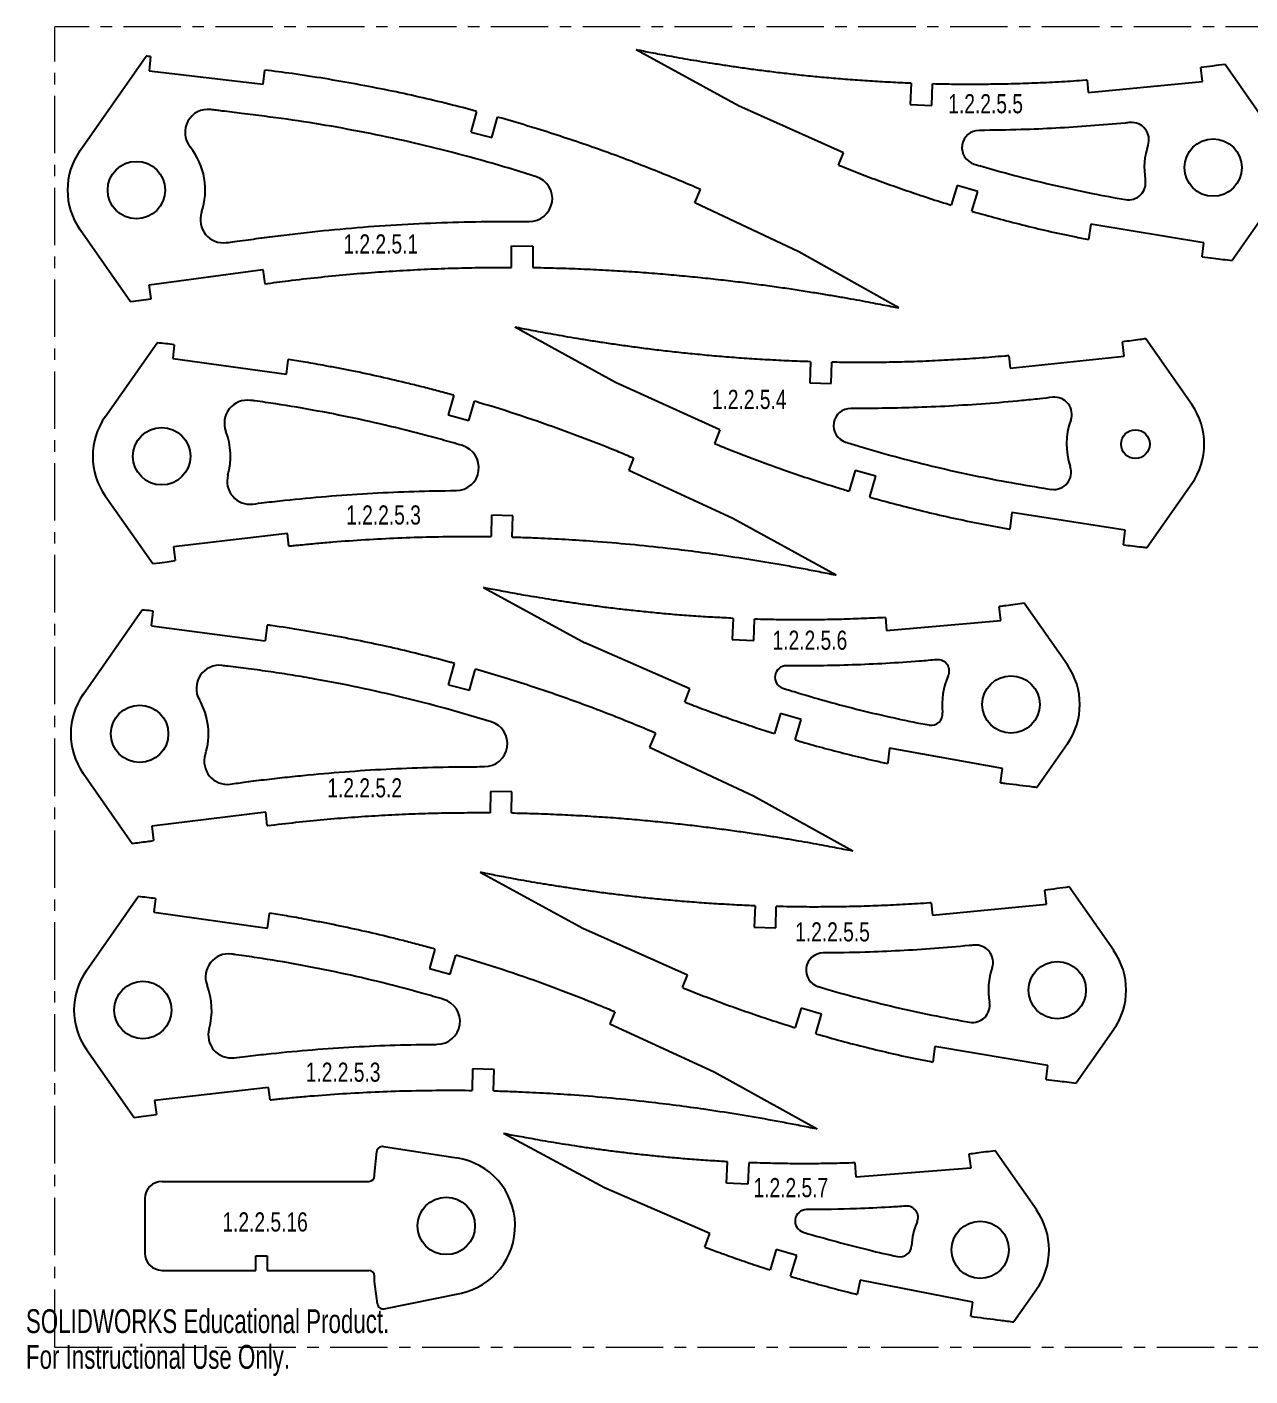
# Model space of a CAD drawing. Header units: inches. Extents: x 0 to 23.8, y 0 to 11.8.
# Drawn here: x 0.01 to 10.66, y 0 to 11.75 of the extents above; entities that cross this region are included whole.
import ezdxf

# ---------------------------------------------------------------- set-up
doc = ezdxf.new("R2010")
doc.units = ezdxf.units.IN
doc.header["$MEASUREMENT"] = 0
doc.linetypes.add('CENTERX2', pattern=[0.8, 0.5, -0.1, 0.1, -0.1])
doc.layers.add('PART_NAMES', color=1, linetype='Continuous')
doc.styles.add('SLDTEXTSTYLE0', font='TXT', dxfattribs={"width": 0.75})
doc.styles.add('SLDTEXTSTYLE1', font='TXT', dxfattribs={"width": 0.7})

msp = doc.modelspace()

# ---------------------------------------------------------------- linework, layer by layer
at = {"color": 7, "linetype": 'CENTERX2', "lineweight": 18}
for p, q in [((0.25, 0.25), (0.25, 11.75)), ((23.75, 11.75), (0.25, 11.75)), ((0.25, 0.25), (23.75, 0.25))]:
    msp.add_line(p, q, dxfattribs=at)
at = {"color": 7, "linetype": 'Continuous', "lineweight": 25}
for p, q in [((6.208, 11.063), (5.315, 11.551)), ((0.471, 10.674), (1.047, 11.496)), ((1.086, 11.492), (1.072, 11.367)), ((10.833, 10.869), (10.445, 11.424)), ((1.072, 11.367), (2.066, 11.251)), ((2.066, 11.251), (2.081, 11.375)), ((9.243, 11.286), (9.253, 11.179)), ((10.248, 11.274), (10.233, 11.396)), ((7.71, 11.26), (7.702, 11.074)), ((7.89, 11.067), (7.895, 11.254)), ((9.253, 11.179), (10.248, 11.274)), ((7.121, 10.655), (6.208, 11.063)), ((7.702, 11.074), (7.89, 11.067)), ((3.925, 11.015), (3.876, 10.834)), ((4.057, 10.786), (4.108, 10.965)), ((3.876, 10.834), (4.057, 10.786)), ((7.078, 10.547), (7.121, 10.655)), ((8.11, 10.37), (8.059, 10.199)), ((8.29, 10.317), (8.11, 10.37)), ((5.827, 10.219), (5.877, 10.334)), ((8.24, 10.145), (8.29, 10.317)), ((6.731, 9.791), (5.827, 10.219)), ((10.833, 10.181), (10.507, 9.716)), ((9.275, 10.033), (9.256, 9.899)), ((10.261, 9.869), (9.275, 10.033)), ((0.471, 9.985), (0.911, 9.357)), ((4.228, 9.656), (4.229, 9.843)), ((4.229, 9.843), (4.416, 9.841)), ((4.416, 9.841), (4.414, 9.654)), ((7.604, 9.303), (6.731, 9.791)), ((10.245, 9.747), (10.261, 9.869)), ((1.073, 9.505), (2.064, 9.636)), ((2.064, 9.636), (2.081, 9.512)), ((1.09, 9.381), (1.073, 9.505)), ((5.135, 8.654), (4.259, 9.135)), ((0.691, 8.354), (1.142, 8.999)), ((1.292, 8.982), (1.278, 8.863)), ((9.567, 8.883), (9.551, 9.007)), ((10.155, 8.46), (9.754, 9.034)), ((1.278, 8.863), (2.268, 8.724)), ((2.268, 8.724), (2.284, 8.847)), ((2.284, 8.847), (2.285, 8.854)), ((6.834, 8.834), (6.827, 8.65)), ((7.015, 8.644), (7.019, 8.829)), ((8.561, 8.886), (8.572, 8.779)), ((8.572, 8.779), (9.567, 8.883)), ((6.045, 8.241), (5.135, 8.654)), ((6.827, 8.65), (7.015, 8.644)), ((3.726, 8.541), (3.678, 8.371)), ((3.859, 8.321), (3.908, 8.489)), ((3.678, 8.371), (3.859, 8.321)), ((6.045, 8.241), (5.997, 8.122)), ((5.293, 7.993), (5.25, 7.89)), ((5.25, 7.89), (6.158, 7.472)), ((7.223, 7.887), (7.171, 7.709)), ((7.403, 7.836), (7.223, 7.887)), ((7.352, 7.656), (7.403, 7.836)), ((10.155, 7.771), (9.765, 7.215)), ((0.691, 7.666), (1.105, 7.075)), ((7.171, 7.709), (7.17, 7.706)), ((7.352, 7.656), (7.351, 7.654)), ((4.054, 7.497), (4.051, 7.31)), ((4.241, 7.492), (4.054, 7.497)), ((4.236, 7.306), (4.241, 7.492)), ((6.158, 7.472), (7.056, 6.976)), ((8.588, 7.519), (8.569, 7.376)), ((9.576, 7.367), (8.588, 7.519)), ((2.278, 7.336), (1.284, 7.222)), ((2.29, 7.228), (2.278, 7.336)), ((9.56, 7.239), (9.576, 7.367)), ((1.284, 7.222), (1.3, 7.101)), ((3.984, 6.866), (4.869, 6.386)), ((8.492, 6.578), (8.477, 6.701)), ((9.072, 6.192), (8.696, 6.73)), ((0.498, 5.936), (1.013, 6.671)), ((1.092, 6.532), (1.107, 6.661)), ((6.16, 6.598), (6.152, 6.413)), ((6.339, 6.404), (6.345, 6.591)), ((7.486, 6.605), (7.496, 6.491)), ((1.092, 6.532), (2.083, 6.403)), ((2.101, 6.54), (2.083, 6.403)), ((7.496, 6.491), (8.492, 6.578)), ((5.784, 5.984), (4.869, 6.386)), ((6.152, 6.413), (6.339, 6.404)), ((3.681, 6.02), (3.732, 6.206)), ((3.862, 5.971), (3.913, 6.15)), ((3.915, 6.155), (3.913, 6.15)), ((3.681, 6.02), (3.862, 5.971)), ((5.739, 5.869), (5.784, 5.984)), ((6.571, 5.77), (6.519, 5.594)), ((6.751, 5.717), (6.571, 5.77)), ((6.699, 5.54), (6.751, 5.717)), ((5.483, 5.599), (5.431, 5.477)), ((5.431, 5.477), (6.337, 5.053)), ((7.523, 5.467), (7.506, 5.343)), ((8.507, 5.29), (7.523, 5.467)), ((9.072, 5.504), (8.808, 5.127)), ((7.506, 5.343), (7.504, 5.334)), ((8.49, 5.166), (8.507, 5.29)), ((0.498, 5.248), (0.926, 4.637)), ((4.046, 5.091), (4.044, 4.905)), ((4.233, 5.087), (4.046, 5.091)), ((4.23, 4.903), (4.233, 5.087)), ((6.337, 5.053), (7.202, 4.573)), ((2.088, 4.909), (1.096, 4.787)), ((2.102, 4.793), (2.088, 4.909)), ((1.096, 4.787), (1.112, 4.663)), ((1.112, 4.663), (1.112, 4.662)), ((4.85, 3.897), (3.956, 4.385)), ((9.475, 3.703), (9.086, 4.258)), ((0.527, 3.53), (0.978, 4.174)), ((1.128, 4.158), (1.114, 4.039)), ((7.885, 4.12), (7.895, 4.012)), ((8.89, 4.108), (8.875, 4.23)), ((1.114, 4.039), (2.104, 3.899)), ((2.104, 3.899), (2.12, 4.023)), ((2.12, 4.023), (2.121, 4.03)), ((6.352, 4.094), (6.344, 3.908)), ((6.532, 3.901), (6.536, 4.088)), ((7.895, 4.012), (8.89, 4.108)), ((5.763, 3.489), (4.85, 3.897)), ((6.344, 3.908), (6.532, 3.901)), ((3.562, 3.717), (3.515, 3.547)), ((3.695, 3.497), (3.744, 3.664)), ((3.515, 3.547), (3.695, 3.497)), ((5.72, 3.381), (5.763, 3.489)), ((6.751, 3.203), (6.701, 3.033)), ((6.931, 3.151), (6.751, 3.203)), ((5.129, 3.169), (5.086, 3.066)), ((5.086, 3.066), (5.994, 2.647)), ((6.881, 2.979), (6.931, 3.151)), ((9.475, 3.015), (9.149, 2.55)), ((0.527, 2.842), (0.941, 2.25)), ((7.916, 2.867), (7.898, 2.733)), ((8.902, 2.703), (7.916, 2.867)), ((3.89, 2.673), (3.887, 2.486)), ((4.077, 2.668), (3.89, 2.673)), ((4.072, 2.482), (4.077, 2.668)), ((5.994, 2.647), (6.892, 2.152)), ((8.886, 2.581), (8.902, 2.703)), ((2.114, 2.512), (1.12, 2.398)), ((2.126, 2.404), (2.114, 2.512)), ((1.12, 2.398), (1.136, 2.276)), ((5.039, 1.636), (4.159, 2.11)), ((3.036, 1.756), (3.056, 1.952)), ((3.113, 1.997), (3.752, 1.898)), ((8.214, 1.931), (8.229, 1.807)), ((8.804, 1.442), (8.441, 1.96)), ((6.102, 1.678), (6.112, 1.864)), ((6.296, 1.856), (6.289, 1.669)), ((7.232, 1.73), (7.222, 1.855)), ((8.229, 1.807), (7.232, 1.73)), ((1.186, 1.693), (2.986, 1.693)), ((3.036, 1.743), (3.036, 1.756)), ((6.289, 1.669), (6.102, 1.678)), ((1.036, 1.543), (1.036, 1.068)), ((5.957, 1.238), (5.039, 1.636)), ((5.912, 1.121), (5.957, 1.238)), ((6.534, 1.1), (6.481, 0.922)), ((6.714, 1.046), (6.534, 1.1)), ((2.002, 1.043), (2.102, 1.043)), ((2.002, 0.918), (2.002, 1.043)), ((2.102, 1.043), (2.102, 0.918)), ((6.66, 0.866), (6.714, 1.046)), ((1.186, 0.918), (2.002, 0.918)), ((2.102, 0.918), (2.986, 0.918)), ((3.036, 0.82), (3.036, 0.868)), ((7.265, 0.831), (7.241, 0.708)), ((8.247, 0.642), (7.265, 0.831)), ((3.062, 0.625), (3.036, 0.82)), ((3.121, 0.583), (3.78, 0.717)), ((8.804, 0.753), (8.605, 0.469)), ((8.229, 0.518), (8.247, 0.642))]:
    msp.add_line(p, q, dxfattribs=at)
at = {"color": 7, "linetype": 'Continuous', "lineweight": 25, "flags": 128}
for points in [[(1.105, 7.075), (1.167, 7.083), (1.23, 7.091), (1.3, 7.101)], [(0.941, 2.25), (1.003, 2.259), (1.066, 2.267), (1.136, 2.276)]]:
    msp.add_lwpolyline(points, dxfattribs=at)
at = {"color": 7, "linetype": 'Continuous', "lineweight": 25}
for centre, radius in [((10.341, 10.525), 0.25), ((0.962, 10.329), 0.25), ((1.182, 8.01), 0.25), ((9.664, 8.116), 0.125), ((8.58, 5.848), 0.25), ((0.99, 5.592), 0.25), ((8.983, 3.359), 0.25), ((1.018, 3.186), 0.25), ((3.661, 1.305), 0.25), ((8.312, 1.097), 0.25)]:
    msp.add_circle(centre, radius, dxfattribs=at)
for centre, radius, start, end in [((1.585, 10.832), 0.2, 83.2024, 218.8928), ((8.303, 10.699), 0.15, 90.2417, 253.3739), ((9.632, 10.768), 0.15, 341.074, 95.7276), ((0.962, 10.329), 0.6, 341.0617, 38.8928), ((10.341, 10.525), 0.6, 161.074, 190.0617), ((0.962, 10.329), 0.6, 145, 215), ((4.385, 10.255), 0.2, 269.3156, 72.2253), ((9.603, 10.394), 0.15, 260.2091, 10.0617), ((1.719, 10.07), 0.2, 161.0617, 277.4988), ((1.928, 8.299), 0.2, 82.4441, 201.1767), ((8.96, 8.375), 0.15, 339.7653, 96.6994), ((1.182, 8.01), 0.6, 145, 215), ((7.184, 8.277), 0.15, 89.6467, 252.6353), ((9.664, 8.116), 0.6, 325, 35), ((1.182, 8.01), 0.6, 344.1771, 21.1767), ((9.664, 8.116), 0.6, 159.7653, 199.0486), ((3.745, 7.911), 0.2, 270.3734, 73.5368), ((8.955, 7.871), 0.15, 261.5786, 19.0486), ((1.952, 7.792), 0.2, 164.1771, 277.3104), ((7.943, 6.138), 0.1, 335.5875, 95.1132), ((1.684, 5.989), 0.2, 82.8651, 209.7648), ((6.624, 6.085), 0.1, 89.4504, 252.3914), ((8.58, 5.848), 0.6, 325, 35), ((8.58, 5.848), 0.6, 155.5875, 186.6745), ((0.99, 5.592), 0.6, 145, 215), ((0.99, 5.592), 0.6, 342.5603, 29.7648), ((7.885, 5.767), 0.1, 259.277, 6.6745), ((3.994, 5.506), 0.2, 269.813, 72.8424), ((1.753, 5.352), 0.2, 162.5603, 277.5844), ((1.764, 3.475), 0.2, 82.4441, 201.1767), ((6.945, 3.533), 0.15, 90.2417, 253.3739), ((8.274, 3.602), 0.15, 341.074, 95.7276), ((8.983, 3.359), 0.6, 325, 35), ((1.018, 3.186), 0.6, 145, 215), ((8.983, 3.359), 0.6, 161.074, 190.0617), ((1.018, 3.186), 0.6, 344.1771, 21.1767), ((3.581, 3.087), 0.2, 270.3734, 73.5368), ((8.245, 3.228), 0.15, 260.2091, 10.0617), ((1.788, 2.968), 0.2, 164.1771, 277.3104), ((3.105, 1.947), 0.05, 81.223, 174.2191), ((3.661, 1.305), 0.6, 281.5137, 81.223), ((1.186, 1.543), 0.15, 90, 180), ((2.986, 1.743), 0.05, 270, 0), ((6.799, 1.347), 0.1, 90.0872, 253.1839), ((7.671, 1.378), 0.1, 336.3935, 93.9913), ((8.312, 1.097), 0.6, 325, 35), ((8.312, 1.097), 0.6, 156.3935, 176.8242), ((1.186, 1.068), 0.15, 180, 270), ((7.613, 1.136), 0.1, 257.8556, 356.8242), ((2.986, 0.868), 0.05, 0, 90), ((3.111, 0.632), 0.05, 187.6621, 281.5137)]:
    msp.add_arc(centre, radius, start, end, dxfattribs=at)
for points, knots in [([(7.71, 11.26), (7.687, 11.26), (7.604, 11.264), (7.462, 11.271), (7.288, 11.282), (7.118, 11.295), (6.954, 11.309), (6.796, 11.324), (6.644, 11.341), (6.499, 11.358), (6.359, 11.376), (6.227, 11.394), (6.101, 11.413), (5.983, 11.431), (5.872, 11.449), (5.768, 11.466), (5.672, 11.483), (5.584, 11.499), (5.504, 11.514), (5.431, 11.528), (5.369, 11.54), (5.331, 11.548), (5.315, 11.551)], [0.8463618, 0.8463618, 0.8463618, 0.8463618, 0.8504814, 0.8612077, 0.8716393, 0.8817634, 0.8915636, 0.9010274, 0.910139, 0.918884, 0.9272493, 0.9352211, 0.9427847, 0.9499282, 0.9566385, 0.9629042, 0.9687123, 0.9740545, 0.9789184, 0.9832972, 0.9871802, 0.990218, 0.990218, 0.990218, 0.990218]), ([(10.445, 11.424), (10.409, 11.419), (10.338, 11.41), (10.268, 11.4), (10.233, 11.396)], [0.68293558, 0.68293558, 0.68293558, 0.68293558, 0.68942286, 0.6956241, 0.6956241, 0.6956241, 0.6956241]), ([(3.925, 11.015), (3.845, 11.037), (3.678, 11.08), (3.422, 11.141), (3.155, 11.199), (2.881, 11.252), (2.602, 11.301), (2.335, 11.342), (2.16, 11.365), (2.081, 11.375)], [0.20878077, 0.20878077, 0.20878077, 0.20878077, 0.22101159, 0.23416183, 0.24758745, 0.26127682, 0.27522271, 0.28941414, 0.30114104, 0.30114104, 0.30114104, 0.30114104]), ([(9.243, 11.286), (9.239, 11.286), (9.164, 11.28), (9.021, 11.271), (8.813, 11.261), (8.608, 11.254), (8.407, 11.25), (8.209, 11.249), (8.039, 11.25), (7.935, 11.253), (7.895, 11.254)], [0.75498288, 0.75498288, 0.75498288, 0.75498288, 0.75572556, 0.76831995, 0.78072434, 0.79292653, 0.80491604, 0.81667908, 0.82820352, 0.83534457, 0.83534457, 0.83534457, 0.83534457]), ([(4.447, 10.445), (4.3, 10.492), (3.901, 10.612), (3.37, 10.746), (2.856, 10.851), (2.467, 10.919), (2.146, 10.964), (1.888, 10.996), (1.748, 11.013), (1.658, 11.024), (1.625, 11.028), (1.609, 11.03)], [0.1757976, 0.1757976, 0.1757976, 0.1757976, 0.1991774, 0.2390129, 0.2589306, 0.2788483, 0.2987661, 0.3087249, 0.3172228, 0.3197125, 0.3222022, 0.3222022, 0.3222022, 0.3222022]), ([(5.877, 10.334), (5.818, 10.359), (5.695, 10.412), (5.504, 10.49), (5.303, 10.568), (5.094, 10.647), (4.877, 10.724), (4.653, 10.799), (4.421, 10.873), (4.239, 10.928), (4.133, 10.958), (4.108, 10.965)], [0.10708622, 0.10708622, 0.10708622, 0.10708622, 0.11656157, 0.12681428, 0.1374283, 0.14839362, 0.15969976, 0.17133813, 0.1832977, 0.1955696, 0.19944107, 0.19944107, 0.19944107, 0.19944107]), ([(9.617, 10.918), (9.603, 10.916), (9.488, 10.905), (9.172, 10.878), (8.748, 10.855), (8.425, 10.85), (8.303, 10.849)], [0.73500663, 0.73500663, 0.73500663, 0.73500663, 0.73748376, 0.75498484, 0.78998701, 0.81114215, 0.81114215, 0.81114215, 0.81114215]), ([(7.078, 10.547), (7.089, 10.542), (7.157, 10.515), (7.286, 10.464), (7.465, 10.397), (7.652, 10.331), (7.845, 10.266), (7.981, 10.222), (8.054, 10.2), (8.059, 10.199)], [0.12475852, 0.12475852, 0.12475852, 0.12475852, 0.12681428, 0.1374283, 0.14839362, 0.15969976, 0.17133813, 0.1832977, 0.18429409, 0.18429409, 0.18429409, 0.18429409]), ([(8.26, 10.556), (8.285, 10.548), (8.519, 10.479), (8.861, 10.39), (9.278, 10.301), (9.481, 10.263), (9.577, 10.246)], [0.1894762, 0.1894762, 0.1894762, 0.1894762, 0.19400546, 0.23280655, 0.2522071, 0.26957322, 0.26957322, 0.26957322, 0.26957322]), ([(8.24, 10.145), (8.243, 10.144), (8.316, 10.123), (8.462, 10.082), (8.68, 10.026), (8.903, 9.972), (9.096, 9.93), (9.215, 9.907), (9.256, 9.899)], [0.1950579, 0.1950579, 0.1950579, 0.1950579, 0.1955696, 0.20814356, 0.22101159, 0.23416183, 0.24758745, 0.25485658, 0.25485658, 0.25485658, 0.25485658]), ([(1.745, 9.871), (1.769, 9.875), (1.856, 9.886), (2.005, 9.906), (2.197, 9.932), (2.46, 9.963), (2.786, 9.996), (3.31, 10.036), (3.842, 10.056), (4.244, 10.056), (4.383, 10.055)], [0.6916158, 0.6916158, 0.6916158, 0.6916158, 0.6952761, 0.7051059, 0.7149357, 0.7247655, 0.7444251, 0.7640847, 0.8034039, 0.8242477, 0.8242477, 0.8242477, 0.8242477]), ([(2.081, 9.512), (2.15, 9.522), (2.303, 9.542), (2.54, 9.569), (2.791, 9.594), (3.04, 9.614), (3.285, 9.63), (3.527, 9.642), (3.765, 9.651), (3.999, 9.655), (4.152, 9.656), (4.228, 9.656)], [0.7062639, 0.7062639, 0.7062639, 0.7062639, 0.7169076, 0.7300093, 0.7429521, 0.7557256, 0.76832, 0.7807243, 0.7929265, 0.804916, 0.8165612, 0.8165612, 0.8165612, 0.8165612]), ([(4.414, 9.654), (4.428, 9.654), (4.515, 9.653), (4.674, 9.649), (4.889, 9.641), (5.098, 9.63), (5.301, 9.618), (5.498, 9.603), (5.689, 9.586), (5.872, 9.568), (6.049, 9.549), (6.219, 9.529), (6.381, 9.508), (6.535, 9.487), (6.681, 9.466), (6.819, 9.444), (6.948, 9.423), (7.068, 9.403), (7.18, 9.383), (7.283, 9.365), (7.376, 9.347), (7.46, 9.331), (7.534, 9.317), (7.581, 9.307), (7.603, 9.303), (7.604, 9.303)], [0.8260517, 0.8260517, 0.8260517, 0.8260517, 0.8282035, 0.8394749, 0.8504814, 0.8612077, 0.8716393, 0.8817634, 0.8915636, 0.9010274, 0.910139, 0.918884, 0.9272493, 0.9352211, 0.9427847, 0.9499282, 0.9566385, 0.9629042, 0.9687123, 0.9740545, 0.9789184, 0.9832972, 0.9871802, 0.9905607, 0.9906337, 0.9906337, 0.9906337, 0.9906337]), ([(10.245, 9.747), (10.277, 9.743), (10.365, 9.733), (10.452, 9.722), (10.507, 9.716)], [0.31202274, 0.31202274, 0.31202274, 0.31202274, 0.31768923, 0.32713491, 0.32713491, 0.32713491, 0.32713491]), ([(0.911, 9.357), (0.912, 9.357), (0.972, 9.365), (1.031, 9.373), (1.09, 9.381)], [0.645831036, 0.645831036, 0.645831036, 0.645831036, 0.646006524, 0.655059839, 0.655059839, 0.655059839, 0.655059839]), ([(6.834, 8.834), (6.771, 8.836), (6.647, 8.84), (6.462, 8.85), (6.28, 8.861), (6.103, 8.874), (5.932, 8.889), (5.768, 8.905), (5.61, 8.922), (5.458, 8.94), (5.313, 8.959), (5.175, 8.978), (5.044, 8.997), (4.921, 9.016), (4.805, 9.035), (4.697, 9.053), (4.597, 9.071), (4.505, 9.087), (4.422, 9.103), (4.346, 9.117), (4.293, 9.128), (4.265, 9.133), (4.259, 9.135)], [0.8398126, 0.8398126, 0.8398126, 0.8398126, 0.8504814, 0.8612077, 0.8716393, 0.8817634, 0.8915636, 0.9010274, 0.910139, 0.918884, 0.9272493, 0.9352211, 0.9427847, 0.9499282, 0.9566385, 0.9629042, 0.9687123, 0.9740545, 0.9789184, 0.9832972, 0.9871802, 0.9882063, 0.9882063, 0.9882063, 0.9882063]), ([(1.292, 8.982), (1.267, 8.985), (1.217, 8.99), (1.167, 8.996), (1.142, 8.999)], [0, 0, 0, 0, 0.5009113, 1, 1, 1, 1]), ([(9.754, 9.034), (9.737, 9.031), (9.669, 9.022), (9.602, 9.013), (9.551, 9.007)], [0.67218606, 0.67218606, 0.67218606, 0.67218606, 0.67509819, 0.68387327, 0.68387327, 0.68387327, 0.68387327]), ([(3.726, 8.541), (3.704, 8.547), (3.661, 8.559), (3.596, 8.576), (3.53, 8.594), (3.465, 8.611), (3.4, 8.627), (3.274, 8.658), (3.088, 8.702), (2.884, 8.746), (2.723, 8.777), (2.617, 8.797), (2.52, 8.815), (2.437, 8.829), (2.359, 8.842), (2.31, 8.85), (2.285, 8.854)], [0, 0, 0, 0, 0.045764, 0.091517, 0.137258, 0.182991, 0.228716, 0.274433, 0.446189, 0.618069, 0.698392, 0.778435, 0.838334, 0.898709, 0.949717, 1, 1, 1, 1]), ([(8.561, 8.886), (8.549, 8.885), (8.463, 8.877), (8.304, 8.864), (8.084, 8.85), (7.868, 8.839), (7.655, 8.831), (7.445, 8.827), (7.239, 8.826), (7.098, 8.828), (7.025, 8.829), (7.019, 8.829)], [0.74090761, 0.74090761, 0.74090761, 0.74090761, 0.74295213, 0.75572556, 0.76831995, 0.78072434, 0.79292653, 0.80491604, 0.81667908, 0.82820352, 0.8292279, 0.8292279, 0.8292279, 0.8292279]), ([(3.802, 8.103), (3.742, 8.121), (3.444, 8.206), (3.024, 8.31), (2.542, 8.406), (2.237, 8.458), (2.043, 8.486), (1.968, 8.496), (1.955, 8.497)], [0.1914068, 0.1914068, 0.1914068, 0.1914068, 0.2016705, 0.2420046, 0.2621717, 0.2823387, 0.2924222, 0.2946077, 0.2946077, 0.2946077, 0.2946077]), ([(5.293, 7.993), (5.272, 8.002), (5.229, 8.02), (5.165, 8.047), (5, 8.114), (4.733, 8.217), (4.361, 8.348), (4.098, 8.432), (3.947, 8.477), (3.921, 8.485), (3.908, 8.489)], [0, 0, 0, 0, 0.047056, 0.094095, 0.141118, 0.409971, 0.677639, 0.944364, 0.972185, 1, 1, 1, 1]), ([(8.943, 8.524), (8.905, 8.52), (8.816, 8.509), (8.622, 8.489), (8.254, 8.457), (7.758, 8.431), (7.366, 8.426), (7.185, 8.427)], [0.72165258, 0.72165258, 0.72165258, 0.72165258, 0.727899, 0.73667645, 0.75423135, 0.78934116, 0.81955946, 0.81955946, 0.81955946, 0.81955946]), ([(5.997, 8.122), (6.03, 8.108), (6.122, 8.07), (6.278, 8.01), (6.465, 7.94), (6.659, 7.871), (6.86, 7.803), (7.031, 7.748), (7.135, 7.717), (7.17, 7.706)], [0.12093959, 0.12093959, 0.12093959, 0.12093959, 0.12681428, 0.1374283, 0.14839362, 0.15969976, 0.17133813, 0.1832977, 0.18928863, 0.18928863, 0.18928863, 0.18928863]), ([(7.139, 8.134), (7.178, 8.122), (7.427, 8.045), (7.892, 7.919), (8.43, 7.805), (8.78, 7.746), (8.91, 7.726), (8.933, 7.722)], [0.1806813, 0.1806813, 0.1806813, 0.1806813, 0.1875341, 0.2250409, 0.2625477, 0.2813011, 0.2851971, 0.2851971, 0.2851971, 0.2851971]), ([(1.977, 7.594), (2.01, 7.598), (2.103, 7.61), (2.316, 7.634), (2.615, 7.662), (3.095, 7.696), (3.473, 7.709), (3.73, 7.711), (3.746, 7.711)], [0.71427141, 0.71427141, 0.71427141, 0.71427141, 0.71959625, 0.72926535, 0.74860354, 0.76794172, 0.8066181, 0.80929811, 0.80929811, 0.80929811, 0.80929811]), ([(7.351, 7.654), (7.401, 7.64), (7.526, 7.605), (7.729, 7.553), (7.962, 7.497), (8.201, 7.445), (8.404, 7.405), (8.527, 7.383), (8.569, 7.376)], [0.19964846, 0.19964846, 0.19964846, 0.19964846, 0.20814356, 0.22101159, 0.23416183, 0.24758745, 0.26127682, 0.26820984, 0.26820984, 0.26820984, 0.26820984]), ([(2.29, 7.228), (2.307, 7.23), (2.34, 7.233), (2.421, 7.241), (2.532, 7.252), (2.815, 7.276), (3.24, 7.303), (3.659, 7.312), (3.929, 7.311), (4.011, 7.31), (4.051, 7.31)], [0, 0, 0, 0, 0.028534, 0.057524, 0.138247, 0.218353, 0.539676, 0.861635, 0.9308, 1, 1, 1, 1]), ([(4.236, 7.306), (4.261, 7.305), (4.309, 7.304), (4.383, 7.302), (4.512, 7.297), (4.698, 7.287), (4.968, 7.27), (5.264, 7.245), (5.641, 7.206), (6.096, 7.147), (6.49, 7.083), (6.769, 7.032), (6.908, 7.005), (7.004, 6.986), (7.053, 6.976), (7.056, 6.976)], [0, 0, 0, 0, 0.025709, 0.051428, 0.077159, 0.162683, 0.248304, 0.362399, 0.476495, 0.647634, 0.847295, 0.897212, 0.947129, 0.997047, 1, 1, 1, 1]), ([(9.56, 7.239), (9.612, 7.232), (9.681, 7.224), (9.749, 7.217), (9.765, 7.215)], [0.32312483, 0.32312483, 0.32312483, 0.32312483, 0.33178411, 0.33448194, 0.33448194, 0.33448194, 0.33448194]), ([(6.16, 6.598), (6.108, 6.601), (6, 6.606), (5.837, 6.616), (5.674, 6.628), (5.517, 6.642), (5.365, 6.657), (5.219, 6.673), (5.08, 6.689), (4.946, 6.707), (4.819, 6.724), (4.698, 6.742), (4.584, 6.759), (4.478, 6.777), (4.378, 6.793), (4.286, 6.809), (4.201, 6.825), (4.124, 6.839), (4.055, 6.853), (4.009, 6.861), (3.987, 6.866), (3.984, 6.866)], [0.8514614, 0.8514614, 0.8514614, 0.8514614, 0.8612077, 0.8716393, 0.8817634, 0.8915636, 0.9010274, 0.910139, 0.918884, 0.9272493, 0.9352211, 0.9427847, 0.9499282, 0.9566385, 0.9629042, 0.9687123, 0.9740545, 0.9789184, 0.9832972, 0.9871802, 0.9876016, 0.9876016, 0.9876016, 0.9876016]), ([(8.696, 6.73), (8.643, 6.723), (8.57, 6.713), (8.497, 6.703), (8.477, 6.701)], [0.69369045, 0.69369045, 0.69369045, 0.69369045, 0.70358182, 0.7073689, 0.7073689, 0.7073689, 0.7073689]), ([(1.107, 6.661), (1.082, 6.664), (1.051, 6.667), (1.019, 6.671), (1.013, 6.671)], [0.342200224, 0.342200224, 0.342200224, 0.342200224, 0.346039677, 0.347000218, 0.347000218, 0.347000218, 0.347000218]), ([(7.486, 6.605), (7.424, 6.602), (7.297, 6.596), (7.105, 6.589), (6.911, 6.585), (6.722, 6.584), (6.536, 6.586), (6.411, 6.589), (6.348, 6.591), (6.345, 6.591)], [0.7691563, 0.7691563, 0.7691563, 0.7691563, 0.78072434, 0.79292653, 0.80491604, 0.81667908, 0.82820352, 0.8394749, 0.83998973, 0.83998973, 0.83998973, 0.83998973]), ([(3.732, 6.206), (3.721, 6.209), (3.629, 6.234), (3.453, 6.28), (3.202, 6.34), (2.944, 6.396), (2.68, 6.447), (2.41, 6.494), (2.217, 6.524), (2.113, 6.539), (2.101, 6.54)], [0.20642537, 0.20642537, 0.20642537, 0.20642537, 0.20814356, 0.22101159, 0.23416183, 0.24758745, 0.26127682, 0.27522271, 0.28941414, 0.29120714, 0.29120714, 0.29120714, 0.29120714]), ([(7.934, 6.237), (7.884, 6.233), (7.639, 6.212), (7.202, 6.188), (6.816, 6.183), (6.625, 6.185)], [0.74350673, 0.74350673, 0.74350673, 0.74350673, 0.75257801, 0.78792401, 0.82234799, 0.82234799, 0.82234799, 0.82234799]), ([(4.053, 5.697), (3.922, 5.737), (3.541, 5.848), (3.028, 5.972), (2.582, 6.059), (2.325, 6.103), (2.133, 6.132), (1.946, 6.158), (1.803, 6.176), (1.725, 6.185), (1.709, 6.187)], [0.183155, 0.183155, 0.183155, 0.183155, 0.2047307, 0.2456769, 0.2661499, 0.2763865, 0.286623, 0.2968595, 0.3062347, 0.3087938, 0.3087938, 0.3087938, 0.3087938]), ([(5.483, 5.599), (5.455, 5.611), (5.366, 5.648), (5.213, 5.711), (5.018, 5.787), (4.817, 5.862), (4.607, 5.937), (4.391, 6.01), (4.167, 6.081), (4.007, 6.129), (3.922, 6.153), (3.915, 6.155)], [0.11205677, 0.11205677, 0.11205677, 0.11205677, 0.11656157, 0.12681428, 0.1374283, 0.14839362, 0.15969976, 0.17133813, 0.1832977, 0.1955696, 0.1967726, 0.1967726, 0.1967726, 0.1967726]), ([(6.594, 5.99), (6.637, 5.976), (6.873, 5.903), (7.295, 5.787), (7.678, 5.704), (7.867, 5.669)], [0.17777503, 0.17777503, 0.17777503, 0.17777503, 0.18614788, 0.22337746, 0.2588304, 0.2588304, 0.2588304, 0.2588304]), ([(5.739, 5.869), (5.771, 5.857), (5.859, 5.822), (6.008, 5.767), (6.187, 5.703), (6.358, 5.646), (6.469, 5.61), (6.519, 5.594)], [0.13141067, 0.13141067, 0.13141067, 0.13141067, 0.1374283, 0.14839362, 0.15969976, 0.17133813, 0.18062298, 0.18062298, 0.18062298, 0.18062298]), ([(6.699, 5.54), (6.719, 5.534), (6.807, 5.508), (6.964, 5.464), (7.173, 5.41), (7.354, 5.367), (7.465, 5.342), (7.504, 5.334)], [0.19181194, 0.19181194, 0.19181194, 0.19181194, 0.1955696, 0.20814356, 0.22101159, 0.23416183, 0.24132791, 0.24132791, 0.24132791, 0.24132791]), ([(1.779, 5.154), (1.825, 5.16), (1.929, 5.174), (2.098, 5.196), (2.278, 5.216), (2.638, 5.253), (3.182, 5.293), (3.694, 5.306), (3.965, 5.306), (3.994, 5.306)], [0.7022277, 0.7022277, 0.7022277, 0.7022277, 0.7096654, 0.719031, 0.7283966, 0.7377623, 0.7752248, 0.8126873, 0.8171856, 0.8171856, 0.8171856, 0.8171856]), ([(8.49, 5.166), (8.506, 5.164), (8.6, 5.153), (8.705, 5.139), (8.795, 5.128), (8.808, 5.127)], [0.30088952, 0.30088952, 0.30088952, 0.30088952, 0.3037712, 0.31768923, 0.31994822, 0.31994822, 0.31994822, 0.31994822]), ([(2.102, 4.793), (2.104, 4.793), (2.187, 4.803), (2.351, 4.822), (2.593, 4.846), (2.833, 4.866), (3.07, 4.881), (3.304, 4.893), (3.534, 4.901), (3.76, 4.905), (3.929, 4.906), (4.024, 4.906), (4.044, 4.905)], [0.7166998, 0.7166998, 0.7166998, 0.7166998, 0.7169076, 0.7300093, 0.7429521, 0.7557256, 0.76832, 0.7807243, 0.7929265, 0.804916, 0.8166791, 0.8199451, 0.8199451, 0.8199451, 0.8199451]), ([(4.23, 4.903), (4.291, 4.902), (4.421, 4.899), (4.618, 4.891), (4.82, 4.881), (5.016, 4.869), (5.207, 4.855), (5.391, 4.839), (5.568, 4.821), (5.739, 4.803), (5.902, 4.783), (6.059, 4.763), (6.208, 4.743), (6.349, 4.722), (6.482, 4.702), (6.606, 4.681), (6.723, 4.662), (6.831, 4.643), (6.93, 4.625), (7.02, 4.608), (7.101, 4.593), (7.16, 4.581), (7.193, 4.574), (7.202, 4.573)], [0.8297704, 0.8297704, 0.8297704, 0.8297704, 0.8394749, 0.8504814, 0.8612077, 0.8716393, 0.8817634, 0.8915636, 0.9010274, 0.910139, 0.918884, 0.9272493, 0.9352211, 0.9427847, 0.9499282, 0.9566385, 0.9629042, 0.9687123, 0.9740545, 0.9789184, 0.9832972, 0.9871802, 0.988581, 0.988581, 0.988581, 0.988581]), ([(0.926, 4.637), (0.969, 4.643), (1.031, 4.651), (1.093, 4.659), (1.112, 4.662)], [0.653752682, 0.653752682, 0.653752682, 0.653752682, 0.660620684, 0.663720743, 0.663720743, 0.663720743, 0.663720743]), ([(6.352, 4.094), (6.328, 4.094), (6.245, 4.098), (6.104, 4.105), (5.929, 4.116), (5.76, 4.129), (5.596, 4.143), (5.438, 4.158), (5.286, 4.175), (5.14, 4.192), (5.001, 4.21), (4.869, 4.228), (4.743, 4.247), (4.625, 4.265), (4.513, 4.283), (4.41, 4.3), (4.314, 4.317), (4.226, 4.333), (4.145, 4.348), (4.073, 4.362), (4.011, 4.374), (3.973, 4.382), (3.956, 4.385)], [0.8463618, 0.8463618, 0.8463618, 0.8463618, 0.8504814, 0.8612077, 0.8716393, 0.8817634, 0.8915636, 0.9010274, 0.910139, 0.918884, 0.9272493, 0.9352211, 0.9427847, 0.9499282, 0.9566385, 0.9629042, 0.9687123, 0.9740545, 0.9789184, 0.9832972, 0.9871802, 0.990218, 0.990218, 0.990218, 0.990218]), ([(9.086, 4.258), (9.05, 4.253), (8.98, 4.244), (8.909, 4.234), (8.875, 4.23)], [0.68293558, 0.68293558, 0.68293558, 0.68293558, 0.68942286, 0.6956241, 0.6956241, 0.6956241, 0.6956241]), ([(1.128, 4.158), (1.103, 4.16), (1.053, 4.166), (1.003, 4.172), (0.978, 4.174)], [0, 0, 0, 0, 0.5009113, 1, 1, 1, 1]), ([(7.885, 4.12), (7.881, 4.12), (7.806, 4.114), (7.662, 4.105), (7.454, 4.095), (7.25, 4.088), (7.049, 4.084), (6.851, 4.083), (6.681, 4.084), (6.576, 4.087), (6.536, 4.088)], [0.75498288, 0.75498288, 0.75498288, 0.75498288, 0.75572556, 0.76831995, 0.78072434, 0.79292653, 0.80491604, 0.81667908, 0.82820352, 0.83534457, 0.83534457, 0.83534457, 0.83534457]), ([(3.562, 3.717), (3.54, 3.723), (3.497, 3.735), (3.432, 3.752), (3.366, 3.77), (3.301, 3.786), (3.236, 3.803), (3.11, 3.834), (2.924, 3.878), (2.72, 3.921), (2.56, 3.953), (2.453, 3.973), (2.356, 3.991), (2.273, 4.005), (2.195, 4.018), (2.146, 4.026), (2.121, 4.03)], [0, 0, 0, 0, 0.045764, 0.091517, 0.137258, 0.182991, 0.228716, 0.274433, 0.446189, 0.618069, 0.698392, 0.778435, 0.838334, 0.898709, 0.949717, 1, 1, 1, 1]), ([(3.638, 3.279), (3.578, 3.296), (3.281, 3.382), (2.86, 3.486), (2.378, 3.582), (2.073, 3.633), (1.879, 3.661), (1.804, 3.671), (1.791, 3.673)], [0.1914068, 0.1914068, 0.1914068, 0.1914068, 0.2016705, 0.2420046, 0.2621717, 0.2823387, 0.2924222, 0.2946077, 0.2946077, 0.2946077, 0.2946077]), ([(5.129, 3.169), (5.108, 3.178), (5.066, 3.196), (5.001, 3.222), (4.836, 3.29), (4.569, 3.393), (4.197, 3.524), (3.934, 3.607), (3.783, 3.653), (3.757, 3.661), (3.744, 3.664)], [0, 0, 0, 0, 0.047056, 0.094095, 0.141118, 0.409971, 0.677639, 0.944364, 0.972185, 1, 1, 1, 1]), ([(8.259, 3.752), (8.244, 3.75), (8.13, 3.739), (7.814, 3.712), (7.39, 3.689), (7.066, 3.684), (6.944, 3.683)], [0.73500663, 0.73500663, 0.73500663, 0.73500663, 0.73748376, 0.75498484, 0.78998701, 0.81114215, 0.81114215, 0.81114215, 0.81114215]), ([(5.72, 3.381), (5.731, 3.376), (5.799, 3.349), (5.928, 3.298), (6.107, 3.231), (6.294, 3.165), (6.486, 3.1), (6.623, 3.056), (6.695, 3.034), (6.701, 3.033)], [0.12475852, 0.12475852, 0.12475852, 0.12475852, 0.12681428, 0.1374283, 0.14839362, 0.15969976, 0.17133813, 0.1832977, 0.18429409, 0.18429409, 0.18429409, 0.18429409]), ([(6.902, 3.39), (6.927, 3.382), (7.161, 3.313), (7.503, 3.224), (7.919, 3.135), (8.123, 3.097), (8.219, 3.08)], [0.1894762, 0.1894762, 0.1894762, 0.1894762, 0.19400546, 0.23280655, 0.2522071, 0.26957322, 0.26957322, 0.26957322, 0.26957322]), ([(6.881, 2.979), (6.884, 2.978), (6.958, 2.957), (7.103, 2.916), (7.321, 2.86), (7.545, 2.806), (7.738, 2.764), (7.856, 2.741), (7.898, 2.733)], [0.1950579, 0.1950579, 0.1950579, 0.1950579, 0.1955696, 0.20814356, 0.22101159, 0.23416183, 0.24758745, 0.25485658, 0.25485658, 0.25485658, 0.25485658]), ([(1.814, 2.769), (1.846, 2.774), (1.939, 2.785), (2.152, 2.809), (2.451, 2.838), (2.931, 2.872), (3.309, 2.885), (3.566, 2.887), (3.583, 2.887)], [0.71427141, 0.71427141, 0.71427141, 0.71427141, 0.71959625, 0.72926535, 0.74860354, 0.76794172, 0.8066181, 0.80929811, 0.80929811, 0.80929811, 0.80929811]), ([(2.126, 2.404), (2.143, 2.405), (2.176, 2.409), (2.257, 2.417), (2.368, 2.428), (2.651, 2.452), (3.076, 2.478), (3.495, 2.487), (3.765, 2.487), (3.847, 2.486), (3.887, 2.486)], [0, 0, 0, 0, 0.028534, 0.057524, 0.138247, 0.218353, 0.539676, 0.861635, 0.9308, 1, 1, 1, 1]), ([(4.072, 2.482), (4.097, 2.481), (4.146, 2.48), (4.219, 2.477), (4.348, 2.472), (4.535, 2.463), (4.804, 2.446), (5.1, 2.421), (5.477, 2.382), (5.932, 2.323), (6.326, 2.259), (6.605, 2.208), (6.744, 2.181), (6.84, 2.162), (6.889, 2.152), (6.892, 2.152)], [0, 0, 0, 0, 0.025709, 0.051428, 0.077159, 0.162683, 0.248304, 0.362399, 0.476495, 0.647634, 0.847295, 0.897212, 0.947129, 0.997047, 1, 1, 1, 1]), ([(8.886, 2.581), (8.919, 2.577), (9.007, 2.567), (9.094, 2.556), (9.149, 2.55)], [0.31202274, 0.31202274, 0.31202274, 0.31202274, 0.31768923, 0.32713491, 0.32713491, 0.32713491, 0.32713491]), ([(6.112, 1.864), (6.094, 1.865), (6.023, 1.869), (5.901, 1.877), (5.745, 1.889), (5.594, 1.902), (5.449, 1.916), (5.31, 1.931), (5.176, 1.947), (5.048, 1.963), (4.926, 1.98), (4.811, 1.997), (4.702, 2.014), (4.6, 2.03), (4.505, 2.046), (4.417, 2.062), (4.336, 2.077), (4.262, 2.09), (4.204, 2.101), (4.17, 2.108), (4.159, 2.11)], [0.8578172, 0.8578172, 0.8578172, 0.8578172, 0.8612077, 0.8716393, 0.8817634, 0.8915636, 0.9010274, 0.910139, 0.918884, 0.9272493, 0.9352211, 0.9427847, 0.9499282, 0.9566385, 0.9629042, 0.9687123, 0.9740545, 0.9789184, 0.9832972, 0.9855577, 0.9855577, 0.9855577, 0.9855577]), ([(8.441, 1.96), (8.388, 1.953), (8.312, 1.942), (8.236, 1.933), (8.214, 1.931)], [0.70642109, 0.70642109, 0.70642109, 0.70642109, 0.71690756, 0.72126216, 0.72126216, 0.72126216, 0.72126216]), ([(7.222, 1.855), (7.185, 1.853), (7.087, 1.85), (6.928, 1.847), (6.747, 1.846), (6.569, 1.848), (6.42, 1.852), (6.329, 1.855), (6.296, 1.856)], [0.78579465, 0.78579465, 0.78579465, 0.78579465, 0.79292653, 0.80491604, 0.81667908, 0.82820352, 0.8394749, 0.84583261, 0.84583261, 0.84583261, 0.84583261]), ([(7.664, 1.477), (7.616, 1.474), (7.473, 1.465), (7.184, 1.451), (6.944, 1.447), (6.798, 1.447)], [0.75890358, 0.75890358, 0.75890358, 0.75890358, 0.76803757, 0.78588084, 0.81331053, 0.81331053, 0.81331053, 0.81331053]), ([(6.77, 1.251), (6.773, 1.25), (6.962, 1.193), (7.236, 1.119), (7.508, 1.056), (7.592, 1.038)], [0.1872052, 0.1872052, 0.1872052, 0.1872052, 0.18790737, 0.22548885, 0.24214063, 0.24214063, 0.24214063, 0.24214063]), ([(5.912, 1.121), (5.962, 1.102), (6.069, 1.063), (6.235, 1.003), (6.375, 0.956), (6.457, 0.93), (6.481, 0.922)], [0.13842703, 0.13842703, 0.13842703, 0.13842703, 0.14839362, 0.15969976, 0.17133813, 0.17592377, 0.17592377, 0.17592377, 0.17592377]), ([(6.66, 0.866), (6.701, 0.854), (6.806, 0.823), (6.979, 0.775), (7.132, 0.735), (7.22, 0.714), (7.241, 0.708)], [0.18759173, 0.18759173, 0.18759173, 0.18759173, 0.1955696, 0.20814356, 0.22101159, 0.22508855, 0.22508855, 0.22508855, 0.22508855]), ([(8.229, 0.518), (8.238, 0.517), (8.323, 0.504), (8.449, 0.489), (8.565, 0.474), (8.605, 0.469)], [0.2877107, 0.2877107, 0.2877107, 0.2877107, 0.28941414, 0.3037712, 0.31128346, 0.31128346, 0.31128346, 0.31128346])]:
    msp.add_open_spline(points, degree=3, knots=knots, dxfattribs=at)
msp.add_open_spline([(1.086, 11.492), (1.073, 11.493), (1.06, 11.494), (1.047, 11.496)], degree=3, dxfattribs=at)

# ---------------------------------------------------------------- texts
at = {"color": 7, "linetype": 'Continuous', "char_height": 0.2076, "attachment_point": 1, "style": 'SLDTEXTSTYLE1'}
for s, insert in [('SOLIDWORKS Educational Product.', (0, 0.579)), ('For Instructional Use Only.', (0, 0.268))]:
    msp.add_mtext(s, dxfattribs=dict(at, insert=insert))
at = {"layer": 'PART_NAMES', "char_height": 0.1667, "attachment_point": 1, "style": 'SLDTEXTSTYLE0'}
for s, insert in [('1.2.2.5.5', (8.034, 11.165)), ('1.2.2.5.1', (2.765, 9.943)), ('1.2.2.5.4', (5.974, 8.589)), ('1.2.2.5.3', (2.789, 7.582)), ('1.2.2.5.6', (6.503, 6.491)), ('1.2.2.5.2', (2.625, 5.205)), ('1.2.2.5.5', (6.7, 3.95)), ('1.2.2.5.3', (2.437, 2.728)), ('1.2.2.5.7', (6.337, 1.722)), ('1.2.2.5.16', (1.711, 1.423))]:
    msp.add_mtext(s, dxfattribs=dict(at, insert=insert))

doc.saveas('drawing.dxf')
